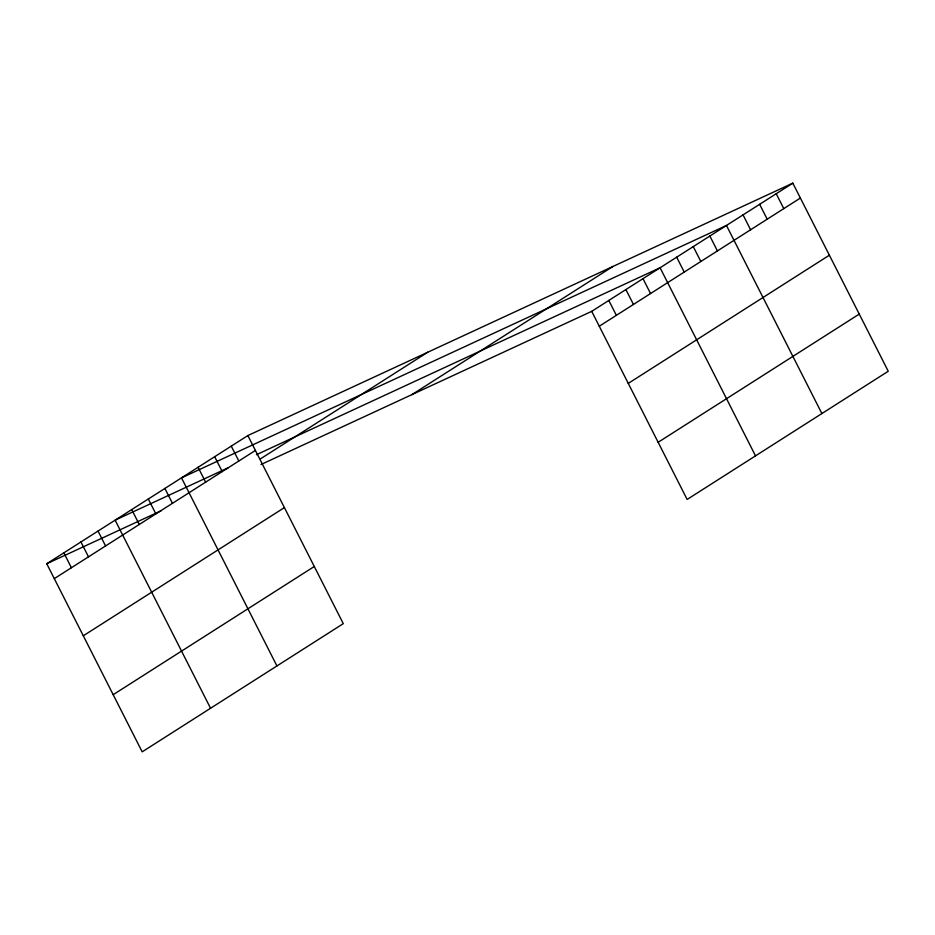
<?xml version="1.0" encoding="UTF-8"?>
<svg xmlns="http://www.w3.org/2000/svg" width="935" height="935" viewBox="0 0 935 935"><rect width="100%" height="100%" fill="white"/><g stroke="black" fill="none" stroke-linecap="round" stroke-linejoin="round"><path stroke-width="1.4" d="M247.857 435.558L343.285 623.657L142.178 751.845L46.75 563.747L247.857 435.558L792.822 183.155L888.25 371.253L687.143 499.442L591.715 311.343L792.822 183.155M54.3 578.636L255.407 450.436M260.772 458.664L427.692 352.261M411.879 394.64L612.986 266.44M83.297 635.788L284.404 507.6M599.265 326.233L800.372 198.045M113.182 694.682L314.289 566.493M628.262 383.397L829.368 255.197M658.146 442.29L859.253 314.09M228.163 467.804L115.122 520.164L210.55 708.262M256.424 454.714L660.087 267.761L755.515 455.859M46.75 563.747L161.077 510.791M260.994 464.52L591.715 311.343M776.225 193.732L783.787 208.61M759.641 204.309L767.191 219.187M743.044 214.886L750.595 229.765M821.888 413.562L726.46 225.464L181.495 477.855L276.924 665.954M709.864 236.029L717.414 250.919M693.267 246.606L700.829 261.496M676.683 257.183L684.233 272.073M642.999 278.653L650.55 293.543M625.901 289.558L633.451 304.436M608.802 300.451L616.364 315.34M231.272 446.124L238.822 461.013M214.676 456.701L222.226 471.591M198.08 467.278L205.63 482.168M164.899 488.432L172.449 503.322M148.314 499.009L155.865 513.899M131.718 509.587L139.268 524.465M98.035 531.057L105.585 545.947M80.936 541.949L88.486 556.839M63.849 552.854L71.399 567.732"/></g></svg>
